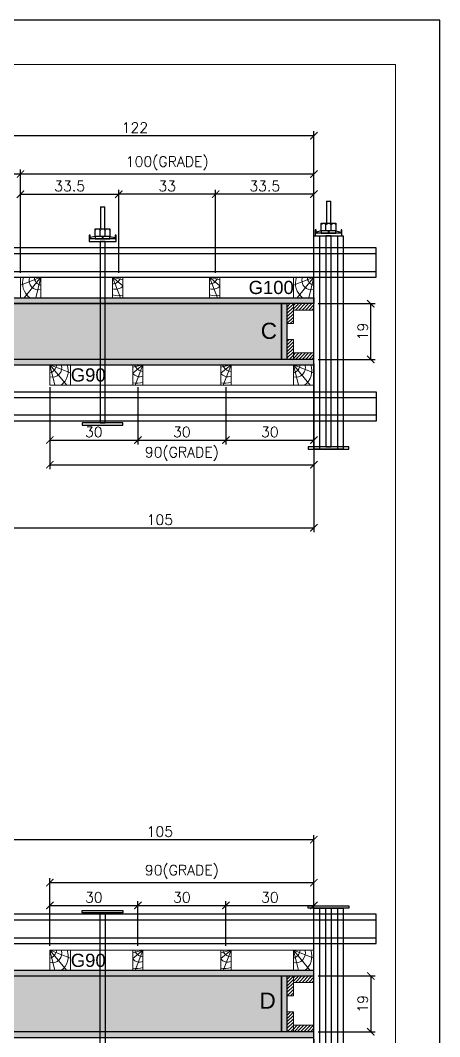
# Model space of a CAD drawing. Extents: x -23436 to 4767, y -3862 to 10024.
# Drawn here: x -16307 to -16021, y -160 to 532 of the extents above; entities that cross this region are included whole.
import ezdxf
from ezdxf.enums import TextEntityAlignment as Align

# ---------------------------------------------------------------- set-up
doc = ezdxf.new("R2010")
doc.units = 0
doc.header["$PDMODE"] = 2
doc.header["$PDSIZE"] = 10
doc.linetypes.add('CABLIN', pattern=[0.35, 0.25, -0.1])
doc.linetypes.add('HIDDEN', pattern=[9.525, 6.35, -3.175])
doc.layers.get('0').update_dxf_attribs({"lineweight": 13})
doc.layers.get('Defpoints').update_dxf_attribs({"lineweight": 13})
for name, color, linetype in [('Barra de Ancoragem', 20, 'Continuous'), ('CHAPA', 1, 'Continuous'), ('Concreto', 250, 'HIDDEN'), ('Cota', 4, 'Continuous'), ('Cota Seção (2x)', 4, 'Continuous'), ('Hachura', 252, 'CABLIN'), ('MB Logo', 254, 'Continuous'), ('Painéis', 30, 'Continuous'), ('Perfil Metálico', 224, 'Continuous'), ('TEXTO_GERAL', 7, 'Continuous')]:
    doc.layers.add(name, color=color, linetype=linetype)
for name, color, linetype, lineweight in [('contorno de painel', 7, 'Continuous', 13), ('FOLHA MB', 7, 'Continuous', 13), ('Madeira', 100, 'Continuous', 13), ('sarrafo', 93, 'Continuous', 13), ('Texto Seção', 7, 'Continuous', 15)]:
    doc.layers.add(name, color=color, linetype=linetype, lineweight=lineweight)
doc.layers.add('Laje_Perimetro', color=7, linetype='Continuous', plot=False)
doc.styles.add('ARIAL', font='arial.ttf', dxfattribs={"oblique": 15, "height": 25})
doc.styles.add('ROMANS', font='romans.shx')
doc.styles.add('SANSSERIF', font='sas_____.pfb')
doc.dimstyles.new('COTA SECAO', dxfattribs={"dimtxt": 7, "dimasz": 5, "dimexe": 3, "dimexo": 3, "dimgap": 2, "dimtad": 3, "dimdec": 1, "dimlfac": 0.5, "dimzin": 12, "dimdsep": 46, "dimtxsty": 'ROMANS', "dimblk": 'ARCHTICK', "dimcen": 0, "dimclrd": 4, "dimclre": 4, "dimclrt": 1, "dimadec": 1, "dimazin": 3, "dimtfac": 1, "dimtdec": 1, "dimtmove": 0, "dimatfit": 3, "dimldrblk": 'OBLIQUE', "dimfxl": 0, "dimtolj": 1, "dimtzin": 12, "dimarcsym": 0})
doc.dimstyles.new('SECÇÃO 2', dxfattribs={"dimtxt": 7, "dimasz": 6, "dimexe": 0.18, "dimexo": 2, "dimgap": -4, "dimtad": 3, "dimdec": 1, "dimlfac": 0.5, "dimzin": 12, "dimdsep": 46, "dimtxsty": 'ROMANS', "dimblk": 'ARCHTICK', "dimcen": 0.09, "dimse1": 1, "dimse2": 1, "dimsd1": 1, "dimsd2": 1, "dimclrd": 180, "dimclre": 5, "dimclrt": 1, "dimadec": 0, "dimazin": 3, "dimtfac": 1, "dimtdec": 1, "dimtofl": 0, "dimtmove": 0, "dimatfit": 3, "dimldrblk": 'ARCHTICK', "dimfxl": 0, "dimtolj": 1, "dimtzin": 0, "dimarcsym": 0})
pattern_1 = [(45, (-6366.4178, 23230.6524), (-1.12253202, 1.12253202), [])]

# ---------------------------------------------------------------- blocks, each defined once
blk = doc.blocks.new('A$C169d8357')
at = {"layer": 'FOLHA MB', "color": 1}
for points in [[(0, 1199.94), (0, 149.94), (1485.02, 149.94), (1485.02, 1199.94)], [(70, 1169.94), (70, 179.94), (1455.02, 179.94), (1455.02, 1169.94)]]:
    blk.add_lwpolyline(points, close=True, dxfattribs=at)
blk = doc.blocks.new('_ArchTick')
at = {"color": 0, "linetype": 'ByBlock', "const_width": 0.15}
blk.add_lwpolyline([(-0.5, -0.5), (0.5, 0.5)], dxfattribs=at)
blk = doc.blocks.new('*D5417')
at = {"layer": 'Cota Seção (2x)', "color": 4, "lineweight": -2, "transparency": 16777216}
for p, q in [((-16104.08, -118.76), (-16065.34, -118.76)), ((-16068.34, -118.76), (-16068.34, -156.76)), ((-16104.08, -156.76), (-16065.34, -156.76))]:
    blk.add_line(p, q, dxfattribs=at)
at = {"layer": 'Defpoints', "color": 0, "transparency": 16777216}
for p in [(-16107.08, -118.76), (-16107.08, -156.76), (-16068.34, -156.76)]:
    blk.add_point(p, dxfattribs=at)
at = {"layer": 'Cota Seção (2x)', "color": 4, "lineweight": -2, "transparency": 16777216, "xscale": 5, "yscale": 5, "zscale": 5}
for p, rotation in [((-16068.34, -118.76), 90), ((-16068.34, -156.76), 270)]:
    blk.add_blockref('_ArchTick', p, dxfattribs=dict(at, rotation=rotation))
at = {"layer": 'Cota Seção (2x)', "color": 1, "transparency": 16777216, "insert": (-16073.84, -137.76), "char_height": 7, "attachment_point": 5, "rotation": 90, "style": 'ROMANS'}
blk.add_mtext('\\A1;19', dxfattribs=at)
blk = doc.blocks.new('_OBLIQUE')
at = {"color": 0, "linetype": 'ByBlock', "lineweight": -2}
for p, q in [((0, 0), (-1, 0)), ((-0.5, -0.5), (0.5, 0.5))]:
    blk.add_line(p, q, dxfattribs=at)
blk = doc.blocks.new('*D5418')
at = {"layer": 'contorno de painel', "color": 180, "lineweight": -2, "transparency": 16777216}
for p, q in [((-16415.06, -137.76), (-16441.06, -137.76)), ((-16441.06, -137.76), (-16441.06, -152.76)), ((-16415.06, -152.76), (-16415.06, -137.76)), ((-16441.06, -152.76), (-16415.06, -152.76))]:
    blk.add_line(p, q, dxfattribs=at)
at = {"layer": 'Defpoints', "color": 0, "transparency": 16777216}
for p in [(-16599.08, -156.76), (-16599.08, -156.76), (-16129.08, -156.76)]:
    blk.add_point(p, dxfattribs=at)
at = {"layer": 'contorno de painel', "color": 1, "transparency": 16777216, "insert": (-16428.06, -145.26), "char_height": 7, "attachment_point": 5, "style": 'ROMANS'}
blk.add_mtext('\\A1;235', dxfattribs=at)
blk = doc.blocks.new('*D5420')
at = {"layer": 'Cota Seção (2x)', "color": 4, "lineweight": -2, "transparency": 16777216}
for p, q in [((-16104.08, 339.24), (-16065.34, 339.24)), ((-16068.34, 301.24), (-16068.34, 339.24)), ((-16104.08, 301.24), (-16065.34, 301.24))]:
    blk.add_line(p, q, dxfattribs=at)
at = {"layer": 'Defpoints', "color": 0, "transparency": 16777216}
for p in [(-16107.08, 339.24), (-16068.34, 339.24), (-16107.08, 301.24)]:
    blk.add_point(p, dxfattribs=at)
at = {"layer": 'Cota Seção (2x)', "color": 4, "lineweight": -2, "transparency": 16777216, "xscale": 5, "yscale": 5, "zscale": 5}
for p, rotation in [((-16068.34, 339.24), 90), ((-16068.34, 301.24), 270)]:
    blk.add_blockref('_ArchTick', p, dxfattribs=dict(at, rotation=rotation))
at = {"layer": 'Cota Seção (2x)', "color": 1, "transparency": 16777216, "insert": (-16073.84, 320.24), "char_height": 7, "attachment_point": 5, "rotation": 90, "style": 'ROMANS'}
blk.add_mtext('\\A1;19', dxfattribs=at)
blk = doc.blocks.new('ERTYERTYUYTURTYUTRYU')
at = {"layer": 'Barra de Ancoragem'}
for p, q in [((8963.33, 10873.8), (8963.33, 10855.54)), ((8964.88, 10869.68), (8964.1, 10873.21)), ((8985.14, 10863.2), (8985.14, 10866.14)), ((8964.88, 10859.66), (8964.1, 10856.13))]:
    blk.add_line(p, q, dxfattribs=at)
at = {"layer": 'Barra de Ancoragem', "flags": 128}
for points in [[(8961.54, 10855.54), (8961.54, 10873.8), (8963.33, 10873.8), (8963.33, 10855.54)], [(8963.33, 10873.8), (8965.7, 10873.8), (8965.7, 10873.21), (8963.33, 10873.21)], [(8963.33, 10869.68), (8964.88, 10869.68), (8964.88, 10859.66), (8963.33, 10859.66)], [(8963.33, 10856.13), (8965.7, 10856.13), (8965.7, 10855.54), (8963.33, 10855.54)]]:
    blk.add_lwpolyline(points, close=True, dxfattribs=at)
for points in [[(8964.88, 10864.37), (8963.33, 10864.37), (8963.33, 10864.96), (8964.88, 10864.96), (8964.88, 10864.37), (8964.88, 10864.96)], [(8964.88, 10859.66), (8970.14, 10859.66), (8970.14, 10869.68), (8964.88, 10869.68)], [(8985.14, 10863.2), (8970.14, 10863.2), (8970.14, 10866.14), (8985.14, 10866.14)]]:
    blk.add_lwpolyline(points, dxfattribs=at)
for points in [[(8964.88, 10866.44), (8968.96, 10866.44, 0.729796), (8968.96, 10869.68, 0.729796)], [(8964.88, 10862.9), (8968.96, 10862.9, 0.666667), (8968.96, 10866.44, 0.666667)]]:
    blk.add_lwpolyline(points, format="xyb", dxfattribs=at)
at = {"layer": 'Barra de Ancoragem'}
blk.add_arc((8968.44, 10861.28), 1.7, 287.75636, 72.24364, dxfattribs=at)
blk = doc.blocks.new('*D5421')
at = {"layer": 'contorno de painel', "color": 180, "lineweight": -2, "transparency": 16777216}
for p, q in [((-16414.56, 320.24), (-16440.56, 320.24)), ((-16440.56, 320.24), (-16440.56, 305.24)), ((-16414.56, 305.24), (-16414.56, 320.24)), ((-16440.56, 305.24), (-16414.56, 305.24))]:
    blk.add_line(p, q, dxfattribs=at)
at = {"layer": 'Defpoints', "color": 0, "transparency": 16777216}
for p in [(-16599.08, 339.24), (-16599.08, 301.24), (-16129.08, 301.24)]:
    blk.add_point(p, dxfattribs=at)
at = {"layer": 'contorno de painel', "color": 1, "transparency": 16777216, "insert": (-16427.56, 312.74), "char_height": 7, "attachment_point": 5, "style": 'ROMANS'}
blk.add_mtext('\\A1;235', dxfattribs=at)
blk = doc.blocks.new('PONTALETE')
at = {"layer": 'Madeira'}
for q in [(2.71, 7), (7, 5.76), (7, 1.74)]:
    blk.add_line((0, 0), q, dxfattribs=at)
blk.add_lwpolyline([(0, 0), (7, 0), (7, 7), (0, 7)], close=True, dxfattribs=at)
for centre, radius, start, end in [((2.04, 0.06), 6.23, 37.2818, 109.0913), ((1.09, 0.9), 3.19, 343.603, 109.9847), ((-0.21, -0.78), 3.09, 14.6322, 86.0383)]:
    blk.add_arc(centre, radius, start, end, dxfattribs=at)
blk = doc.blocks.new('MEIO PONTALETE')
at = {"layer": 'Madeira'}
for q in [(2.71, 7), (3.5, 2.88), (3.5, 0.87)]:
    blk.add_line((0, 0), q, dxfattribs=at)
blk.add_lwpolyline([(0, 0), (3.5, 0), (3.5, 7), (0, 7)], close=True, dxfattribs=at)
for centre, radius, start, end in [((2.04, 0.06), 6.23, 76.4499, 109.0913), ((1.09, 0.9), 3.19, 40.9063, 109.9847), ((-0.21, -0.78), 3.09, 14.6322, 86.0383)]:
    blk.add_arc(centre, radius, start, end, dxfattribs=at)
blk = doc.blocks.new('*D5430')
at = {"layer": 'Cota Seção (2x)', "color": 4, "lineweight": -2, "transparency": 16777216}
for p, q in [((-16287.08, 282.38), (-16287.08, 226.54)), ((-16107.08, 282.38), (-16107.08, 226.54)), ((-16287.08, 229.54), (-16107.08, 229.54))]:
    blk.add_line(p, q, dxfattribs=at)
at = {"layer": 'Defpoints', "color": 0, "transparency": 16777216}
for p in [(-16287.08, 285.38), (-16107.08, 285.38), (-16107.08, 229.54)]:
    blk.add_point(p, dxfattribs=at)
at = {"layer": 'Cota Seção (2x)', "color": 4, "lineweight": -2, "transparency": 16777216, "xscale": 5, "yscale": 5, "zscale": 5, "rotation": 180}
blk.add_blockref('_ArchTick', (-16287.08, 229.54), dxfattribs=at)
at = {"layer": 'Cota Seção (2x)', "color": 4, "lineweight": -2, "transparency": 16777216, "xscale": 5, "yscale": 5, "zscale": 5}
blk.add_blockref('_ArchTick', (-16107.08, 229.54), dxfattribs=at)
at = {"layer": 'Cota Seção (2x)', "color": 1, "transparency": 16777216, "insert": (-16197.08, 236.87), "char_height": 7, "attachment_point": 5, "style": 'ROMANS'}
blk.add_mtext('\\A1;90(GRADE)', dxfattribs=at)
blk = doc.blocks.new('*D5431')
at = {"layer": 'Cota Seção (2x)', "color": 4, "lineweight": -2, "transparency": 16777216}
for p, q in [((-16287.08, 282.38), (-16287.08, 243.32)), ((-16227.08, 282.38), (-16227.08, 243.32)), ((-16287.08, 246.32), (-16227.08, 246.32))]:
    blk.add_line(p, q, dxfattribs=at)
at = {"layer": 'Defpoints', "color": 0, "transparency": 16777216}
for p in [(-16287.08, 285.38), (-16227.08, 285.38), (-16227.08, 246.32)]:
    blk.add_point(p, dxfattribs=at)
at = {"layer": 'Cota Seção (2x)', "color": 4, "lineweight": -2, "transparency": 16777216, "xscale": 5, "yscale": 5, "zscale": 5, "rotation": 180}
blk.add_blockref('_ArchTick', (-16287.08, 246.32), dxfattribs=at)
at = {"layer": 'Cota Seção (2x)', "color": 4, "lineweight": -2, "transparency": 16777216, "xscale": 5, "yscale": 5, "zscale": 5}
blk.add_blockref('_ArchTick', (-16227.08, 246.32), dxfattribs=at)
at = {"layer": 'Cota Seção (2x)', "color": 1, "transparency": 16777216, "insert": (-16257.08, 251.82), "char_height": 7, "attachment_point": 5, "style": 'ROMANS'}
blk.add_mtext('\\A1;30', dxfattribs=at)
blk = doc.blocks.new('*D5432')
at = {"layer": 'Cota Seção (2x)', "color": 4, "lineweight": -2, "transparency": 16777216}
for p, q in [((-16227.08, 282.38), (-16227.08, 243.32)), ((-16167.08, 282.38), (-16167.08, 243.32)), ((-16227.08, 246.32), (-16167.08, 246.32))]:
    blk.add_line(p, q, dxfattribs=at)
at = {"layer": 'Defpoints', "color": 0, "transparency": 16777216}
for p in [(-16227.08, 285.38), (-16167.08, 285.38), (-16167.08, 246.32)]:
    blk.add_point(p, dxfattribs=at)
at = {"layer": 'Cota Seção (2x)', "color": 4, "lineweight": -2, "transparency": 16777216, "xscale": 5, "yscale": 5, "zscale": 5, "rotation": 180}
blk.add_blockref('_ArchTick', (-16227.08, 246.32), dxfattribs=at)
at = {"layer": 'Cota Seção (2x)', "color": 4, "lineweight": -2, "transparency": 16777216, "xscale": 5, "yscale": 5, "zscale": 5}
blk.add_blockref('_ArchTick', (-16167.08, 246.32), dxfattribs=at)
at = {"layer": 'Cota Seção (2x)', "color": 1, "transparency": 16777216, "insert": (-16197.08, 251.82), "char_height": 7, "attachment_point": 5, "style": 'ROMANS'}
blk.add_mtext('\\A1;30', dxfattribs=at)
blk = doc.blocks.new('*D5433')
at = {"layer": 'Cota Seção (2x)', "color": 4, "lineweight": -2, "transparency": 16777216}
for p, q in [((-16167.08, 282.38), (-16167.08, 243.32)), ((-16107.08, 282.38), (-16107.08, 243.32)), ((-16167.08, 246.32), (-16107.08, 246.32))]:
    blk.add_line(p, q, dxfattribs=at)
at = {"layer": 'Defpoints', "color": 0, "transparency": 16777216}
for p in [(-16167.08, 285.38), (-16107.08, 285.38), (-16107.08, 246.32)]:
    blk.add_point(p, dxfattribs=at)
at = {"layer": 'Cota Seção (2x)', "color": 4, "lineweight": -2, "transparency": 16777216, "xscale": 5, "yscale": 5, "zscale": 5, "rotation": 180}
blk.add_blockref('_ArchTick', (-16167.08, 246.32), dxfattribs=at)
at = {"layer": 'Cota Seção (2x)', "color": 4, "lineweight": -2, "transparency": 16777216, "xscale": 5, "yscale": 5, "zscale": 5}
blk.add_blockref('_ArchTick', (-16107.08, 246.32), dxfattribs=at)
at = {"layer": 'Cota Seção (2x)', "color": 1, "transparency": 16777216, "insert": (-16137.08, 251.82), "char_height": 7, "attachment_point": 5, "style": 'ROMANS'}
blk.add_mtext('\\A1;30', dxfattribs=at)
blk = doc.blocks.new('*D5434')
at = {"layer": 'Cota Seção (2x)', "color": 4, "lineweight": -2, "transparency": 16777216}
for p, q in [((-16287.08, -98.16), (-16287.08, -52.19)), ((-16287.08, -55.19), (-16107.08, -55.19)), ((-16107.08, -98.16), (-16107.08, -52.19))]:
    blk.add_line(p, q, dxfattribs=at)
at = {"layer": 'Defpoints', "color": 0, "transparency": 16777216}
for p in [(-16107.08, -55.19), (-16287.08, -101.16), (-16107.08, -101.16)]:
    blk.add_point(p, dxfattribs=at)
at = {"layer": 'Cota Seção (2x)', "color": 4, "lineweight": -2, "transparency": 16777216, "xscale": 5, "yscale": 5, "zscale": 5, "rotation": 180}
blk.add_blockref('_ArchTick', (-16287.08, -55.19), dxfattribs=at)
at = {"layer": 'Cota Seção (2x)', "color": 4, "lineweight": -2, "transparency": 16777216, "xscale": 5, "yscale": 5, "zscale": 5}
blk.add_blockref('_ArchTick', (-16107.08, -55.19), dxfattribs=at)
at = {"layer": 'Cota Seção (2x)', "color": 1, "transparency": 16777216, "insert": (-16197.08, -47.86), "char_height": 7, "attachment_point": 5, "style": 'ROMANS'}
blk.add_mtext('\\A1;90(GRADE)', dxfattribs=at)
blk = doc.blocks.new('*D5435')
at = {"layer": 'Cota Seção (2x)', "color": 4, "lineweight": -2, "transparency": 16777216}
for p, q in [((-16287.08, -98.16), (-16287.08, -67.73)), ((-16227.08, -98.16), (-16227.08, -67.73)), ((-16287.08, -70.73), (-16227.08, -70.73))]:
    blk.add_line(p, q, dxfattribs=at)
at = {"layer": 'Defpoints', "color": 0, "transparency": 16777216}
for p in [(-16227.08, -70.73), (-16287.08, -101.16), (-16227.08, -101.16)]:
    blk.add_point(p, dxfattribs=at)
at = {"layer": 'Cota Seção (2x)', "color": 4, "lineweight": -2, "transparency": 16777216, "xscale": 5, "yscale": 5, "zscale": 5, "rotation": 180}
blk.add_blockref('_ArchTick', (-16287.08, -70.73), dxfattribs=at)
at = {"layer": 'Cota Seção (2x)', "color": 4, "lineweight": -2, "transparency": 16777216, "xscale": 5, "yscale": 5, "zscale": 5}
blk.add_blockref('_ArchTick', (-16227.08, -70.73), dxfattribs=at)
at = {"layer": 'Cota Seção (2x)', "color": 1, "transparency": 16777216, "insert": (-16257.08, -65.23), "char_height": 7, "attachment_point": 5, "style": 'ROMANS'}
blk.add_mtext('\\A1;30', dxfattribs=at)
blk = doc.blocks.new('*D5436')
at = {"layer": 'Cota Seção (2x)', "color": 4, "lineweight": -2, "transparency": 16777216}
for p, q in [((-16227.08, -98.16), (-16227.08, -67.73)), ((-16167.08, -98.16), (-16167.08, -67.73)), ((-16227.08, -70.73), (-16167.08, -70.73))]:
    blk.add_line(p, q, dxfattribs=at)
at = {"layer": 'Defpoints', "color": 0, "transparency": 16777216}
for p in [(-16167.08, -70.73), (-16227.08, -101.16), (-16167.08, -101.16)]:
    blk.add_point(p, dxfattribs=at)
at = {"layer": 'Cota Seção (2x)', "color": 4, "lineweight": -2, "transparency": 16777216, "xscale": 5, "yscale": 5, "zscale": 5, "rotation": 180}
blk.add_blockref('_ArchTick', (-16227.08, -70.73), dxfattribs=at)
at = {"layer": 'Cota Seção (2x)', "color": 4, "lineweight": -2, "transparency": 16777216, "xscale": 5, "yscale": 5, "zscale": 5}
blk.add_blockref('_ArchTick', (-16167.08, -70.73), dxfattribs=at)
at = {"layer": 'Cota Seção (2x)', "color": 1, "transparency": 16777216, "insert": (-16197.08, -65.23), "char_height": 7, "attachment_point": 5, "style": 'ROMANS'}
blk.add_mtext('\\A1;30', dxfattribs=at)
blk = doc.blocks.new('*D5437')
at = {"layer": 'Cota Seção (2x)', "color": 4, "lineweight": -2, "transparency": 16777216}
for p, q in [((-16167.08, -98.16), (-16167.08, -67.73)), ((-16107.08, -98.16), (-16107.08, -67.73)), ((-16167.08, -70.73), (-16107.08, -70.73))]:
    blk.add_line(p, q, dxfattribs=at)
at = {"layer": 'Defpoints', "color": 0, "transparency": 16777216}
for p in [(-16107.08, -70.73), (-16167.08, -101.16), (-16107.08, -101.16)]:
    blk.add_point(p, dxfattribs=at)
at = {"layer": 'Cota Seção (2x)', "color": 4, "lineweight": -2, "transparency": 16777216, "xscale": 5, "yscale": 5, "zscale": 5, "rotation": 180}
blk.add_blockref('_ArchTick', (-16167.08, -70.73), dxfattribs=at)
at = {"layer": 'Cota Seção (2x)', "color": 4, "lineweight": -2, "transparency": 16777216, "xscale": 5, "yscale": 5, "zscale": 5}
blk.add_blockref('_ArchTick', (-16107.08, -70.73), dxfattribs=at)
at = {"layer": 'Cota Seção (2x)', "color": 1, "transparency": 16777216, "insert": (-16137.08, -65.23), "char_height": 7, "attachment_point": 5, "style": 'ROMANS'}
blk.add_mtext('\\A1;30', dxfattribs=at)
blk = doc.blocks.new('*D5482')
at = {"layer": 'Cota Seção (2x)', "color": 4, "lineweight": -2, "transparency": 16777216}
for p, q in [((-16351.08, 345.86), (-16351.08, 456.65)), ((-16107.08, 453.65), (-16351.08, 453.65)), ((-16107.08, 345.86), (-16107.08, 456.65))]:
    blk.add_line(p, q, dxfattribs=at)
at = {"layer": 'Defpoints', "color": 0, "transparency": 16777216}
for p in [(-16351.08, 453.65), (-16351.08, 342.86), (-16107.08, 342.86)]:
    blk.add_point(p, dxfattribs=at)
at = {"layer": 'Cota Seção (2x)', "color": 4, "lineweight": -2, "transparency": 16777216, "xscale": 5, "yscale": 5, "zscale": 5, "rotation": 180}
blk.add_blockref('_ArchTick', (-16351.08, 453.65), dxfattribs=at)
at = {"layer": 'Cota Seção (2x)', "color": 4, "lineweight": -2, "transparency": 16777216, "xscale": 5, "yscale": 5, "zscale": 5}
blk.add_blockref('_ArchTick', (-16107.08, 453.65), dxfattribs=at)
at = {"layer": 'Cota Seção (2x)', "color": 1, "transparency": 16777216, "insert": (-16229.08, 459.15), "char_height": 7, "attachment_point": 5, "style": 'ROMANS'}
blk.add_mtext('\\A1;122', dxfattribs=at)
blk = doc.blocks.new('*D5485')
at = {"layer": 'Cota Seção (2x)', "color": 4, "lineweight": -2, "transparency": 16777216}
for p, q in [((-16107.08, 298.24), (-16107.08, 183.5)), ((-16317.08, 294.18), (-16317.08, 183.5)), ((-16317.08, 186.5), (-16107.08, 186.5))]:
    blk.add_line(p, q, dxfattribs=at)
at = {"layer": 'Defpoints', "color": 0, "transparency": 16777216}
for p in [(-16107.08, 301.24), (-16317.08, 297.18), (-16107.08, 186.5)]:
    blk.add_point(p, dxfattribs=at)
at = {"layer": 'Cota Seção (2x)', "color": 4, "lineweight": -2, "transparency": 16777216, "xscale": 5, "yscale": 5, "zscale": 5, "rotation": 180}
blk.add_blockref('_ArchTick', (-16317.08, 186.5), dxfattribs=at)
at = {"layer": 'Cota Seção (2x)', "color": 4, "lineweight": -2, "transparency": 16777216, "xscale": 5, "yscale": 5, "zscale": 5}
blk.add_blockref('_ArchTick', (-16107.08, 186.5), dxfattribs=at)
at = {"layer": 'Cota Seção (2x)', "color": 1, "transparency": 16777216, "insert": (-16212.08, 192), "char_height": 7, "attachment_point": 5, "style": 'ROMANS'}
blk.add_mtext('\\A1;105', dxfattribs=at)
blk = doc.blocks.new('*D5486')
at = {"layer": 'Cota Seção (2x)', "color": 4, "lineweight": -2, "transparency": 16777216}
for p, q in [((-16317.08, -115.76), (-16317.08, -22.9)), ((-16317.08, -25.9), (-16107.08, -25.9)), ((-16107.08, -113.96), (-16107.08, -22.9))]:
    blk.add_line(p, q, dxfattribs=at)
at = {"layer": 'Defpoints', "color": 0, "transparency": 16777216}
for p in [(-16107.08, -25.9), (-16107.08, -116.96), (-16317.08, -118.76)]:
    blk.add_point(p, dxfattribs=at)
at = {"layer": 'Cota Seção (2x)', "color": 4, "lineweight": -2, "transparency": 16777216, "xscale": 5, "yscale": 5, "zscale": 5, "rotation": 180}
blk.add_blockref('_ArchTick', (-16317.08, -25.9), dxfattribs=at)
at = {"layer": 'Cota Seção (2x)', "color": 4, "lineweight": -2, "transparency": 16777216, "xscale": 5, "yscale": 5, "zscale": 5}
blk.add_blockref('_ArchTick', (-16107.08, -25.9), dxfattribs=at)
at = {"layer": 'Cota Seção (2x)', "color": 1, "transparency": 16777216, "insert": (-16212.08, -20.4), "char_height": 7, "attachment_point": 5, "style": 'ROMANS'}
blk.add_mtext('\\A1;105', dxfattribs=at)
blk = doc.blocks.new('*D5489')
at = {"layer": 'Cota Seção (2x)', "color": 4, "lineweight": -2, "transparency": 16777216}
for p, q in [((-16351.08, -159.76), (-16351.08, -276.25)), ((-16107.08, -161.76), (-16107.08, -276.25)), ((-16351.08, -273.25), (-16107.08, -273.25))]:
    blk.add_line(p, q, dxfattribs=at)
at = {"layer": 'Defpoints', "color": 0, "transparency": 16777216}
for p in [(-16351.08, -156.76), (-16107.08, -158.76), (-16107.08, -273.25)]:
    blk.add_point(p, dxfattribs=at)
at = {"layer": 'Cota Seção (2x)', "color": 4, "lineweight": -2, "transparency": 16777216, "xscale": 5, "yscale": 5, "zscale": 5, "rotation": 180}
blk.add_blockref('_ArchTick', (-16351.08, -273.25), dxfattribs=at)
at = {"layer": 'Cota Seção (2x)', "color": 4, "lineweight": -2, "transparency": 16777216, "xscale": 5, "yscale": 5, "zscale": 5}
blk.add_blockref('_ArchTick', (-16107.08, -273.25), dxfattribs=at)
at = {"layer": 'Cota Seção (2x)', "color": 1, "transparency": 16777216, "insert": (-16229.08, -267.75), "char_height": 7, "attachment_point": 5, "style": 'ROMANS'}
blk.add_mtext('\\A1;122', dxfattribs=at)
blk = doc.blocks.new('*D5490')
at = {"layer": 'Cota', "color": 4, "lineweight": -2, "transparency": 16777216}
for p, q in [((-16344.08, 360.24), (-16344.08, 430.53)), ((-16307.08, 360.29), (-16307.08, 430.53)), ((-16307.08, 427.53), (-16344.08, 427.53))]:
    blk.add_line(p, q, dxfattribs=at)
at = {"layer": 'Defpoints', "color": 0, "transparency": 16777216}
for p in [(-16344.08, 427.53), (-16344.08, 357.24), (-16307.08, 357.29)]:
    blk.add_point(p, dxfattribs=at)
at = {"layer": 'Cota', "color": 4, "lineweight": -2, "transparency": 16777216, "xscale": 5, "yscale": 5, "zscale": 5, "rotation": 180}
blk.add_blockref('_ArchTick', (-16344.08, 427.53), dxfattribs=at)
at = {"layer": 'Cota', "color": 4, "lineweight": -2, "transparency": 16777216, "xscale": 5, "yscale": 5, "zscale": 5}
blk.add_blockref('_ArchTick', (-16307.08, 427.53), dxfattribs=at)
at = {"layer": 'Cota', "color": 1, "transparency": 16777216, "insert": (-16325.58, 433.03), "char_height": 7, "attachment_point": 5, "style": 'ROMANS'}
blk.add_mtext('\\A1;18.5', dxfattribs=at)
blk = doc.blocks.new('*D5497')
at = {"layer": 'Cota Seção (2x)', "color": 4, "lineweight": -2, "transparency": 16777216}
for p, q in [((-16174.08, 360.26), (-16174.08, 416.82)), ((-16107.08, 360.29), (-16107.08, 416.82)), ((-16107.08, 413.82), (-16174.08, 413.82))]:
    blk.add_line(p, q, dxfattribs=at)
at = {"layer": 'Defpoints', "color": 0, "transparency": 16777216}
for p in [(-16174.08, 413.82), (-16174.08, 357.26), (-16107.08, 357.29)]:
    blk.add_point(p, dxfattribs=at)
at = {"layer": 'Cota Seção (2x)', "color": 4, "lineweight": -2, "transparency": 16777216, "xscale": 5, "yscale": 5, "zscale": 5, "rotation": 180}
blk.add_blockref('_ArchTick', (-16174.08, 413.82), dxfattribs=at)
at = {"layer": 'Cota Seção (2x)', "color": 4, "lineweight": -2, "transparency": 16777216, "xscale": 5, "yscale": 5, "zscale": 5}
blk.add_blockref('_ArchTick', (-16107.08, 413.82), dxfattribs=at)
at = {"layer": 'Cota Seção (2x)', "color": 1, "transparency": 16777216, "insert": (-16140.58, 419.32), "char_height": 7, "attachment_point": 5, "style": 'ROMANS'}
blk.add_mtext('\\A1;33.5', dxfattribs=at)
blk = doc.blocks.new('*D5498')
at = {"layer": 'Cota Seção (2x)', "color": 4, "lineweight": -2, "transparency": 16777216}
for p, q in [((-16307.08, 360.29), (-16307.08, 416.82)), ((-16240.04, 360.27), (-16240.04, 416.82)), ((-16307.08, 413.82), (-16240.04, 413.82))]:
    blk.add_line(p, q, dxfattribs=at)
at = {"layer": 'Defpoints', "color": 0, "transparency": 16777216}
for p in [(-16240.04, 413.82), (-16307.08, 357.29), (-16240.04, 357.27)]:
    blk.add_point(p, dxfattribs=at)
at = {"layer": 'Cota Seção (2x)', "color": 4, "lineweight": -2, "transparency": 16777216, "xscale": 5, "yscale": 5, "zscale": 5, "rotation": 180}
blk.add_blockref('_ArchTick', (-16307.08, 413.82), dxfattribs=at)
at = {"layer": 'Cota Seção (2x)', "color": 4, "lineweight": -2, "transparency": 16777216, "xscale": 5, "yscale": 5, "zscale": 5}
blk.add_blockref('_ArchTick', (-16240.04, 413.82), dxfattribs=at)
at = {"layer": 'Cota Seção (2x)', "color": 1, "transparency": 16777216, "insert": (-16273.56, 419.32), "char_height": 7, "attachment_point": 5, "style": 'ROMANS'}
blk.add_mtext('\\A1;33.5', dxfattribs=at)
blk = doc.blocks.new('*D5499')
at = {"layer": 'Cota Seção (2x)', "color": 4, "lineweight": -2, "transparency": 16777216}
for p, q in [((-16240.04, 360.27), (-16240.04, 416.82)), ((-16174.08, 360.29), (-16174.08, 416.82)), ((-16174.08, 413.82), (-16240.04, 413.82))]:
    blk.add_line(p, q, dxfattribs=at)
at = {"layer": 'Defpoints', "color": 0, "transparency": 16777216}
for p in [(-16240.04, 413.82), (-16240.04, 357.27), (-16174.08, 357.29)]:
    blk.add_point(p, dxfattribs=at)
at = {"layer": 'Cota Seção (2x)', "color": 4, "lineweight": -2, "transparency": 16777216, "xscale": 5, "yscale": 5, "zscale": 5, "rotation": 180}
blk.add_blockref('_ArchTick', (-16240.04, 413.82), dxfattribs=at)
at = {"layer": 'Cota Seção (2x)', "color": 4, "lineweight": -2, "transparency": 16777216, "xscale": 5, "yscale": 5, "zscale": 5}
blk.add_blockref('_ArchTick', (-16174.08, 413.82), dxfattribs=at)
at = {"layer": 'Cota Seção (2x)', "color": 1, "transparency": 16777216, "insert": (-16207.06, 419.32), "char_height": 7, "attachment_point": 5, "style": 'ROMANS'}
blk.add_mtext('\\A1;33', dxfattribs=at)
blk = doc.blocks.new('*D5500')
at = {"layer": 'Cota Seção (2x)', "color": 4, "lineweight": -2, "transparency": 16777216}
for p, q in [((-16307.08, 360.24), (-16307.08, 430.53)), ((-16107.08, 360.29), (-16107.08, 430.53)), ((-16107.08, 427.53), (-16307.08, 427.53))]:
    blk.add_line(p, q, dxfattribs=at)
at = {"layer": 'Defpoints', "color": 0, "transparency": 16777216}
for p in [(-16307.08, 427.53), (-16307.08, 357.24), (-16107.08, 357.29)]:
    blk.add_point(p, dxfattribs=at)
at = {"layer": 'Cota Seção (2x)', "color": 4, "lineweight": -2, "transparency": 16777216, "xscale": 5, "yscale": 5, "zscale": 5, "rotation": 180}
blk.add_blockref('_ArchTick', (-16307.08, 427.53), dxfattribs=at)
at = {"layer": 'Cota Seção (2x)', "color": 4, "lineweight": -2, "transparency": 16777216, "xscale": 5, "yscale": 5, "zscale": 5}
blk.add_blockref('_ArchTick', (-16107.08, 427.53), dxfattribs=at)
at = {"layer": 'Cota Seção (2x)', "color": 1, "transparency": 16777216, "insert": (-16207.08, 434.86), "char_height": 7, "attachment_point": 5, "style": 'ROMANS'}
blk.add_mtext('\\A1;100(GRADE)', dxfattribs=at)
blk = doc.blocks.new('*D5507')
at = {"layer": 'Cota Seção (2x)', "color": 4, "lineweight": -2, "transparency": 16777216}
for p, q in [((-16621.08, -163.76), (-16621.08, -302.2)), ((-16107.08, -161.76), (-16107.08, -302.2)), ((-16621.08, -299.2), (-16107.08, -299.2))]:
    blk.add_line(p, q, dxfattribs=at)
at = {"layer": 'Defpoints', "color": 0, "transparency": 16777216}
for p in [(-16107.08, -158.76), (-16621.08, -160.76), (-16107.08, -299.2)]:
    blk.add_point(p, dxfattribs=at)
at = {"layer": 'Cota Seção (2x)', "color": 4, "lineweight": -2, "transparency": 16777216, "xscale": 5, "yscale": 5, "zscale": 5, "rotation": 180}
blk.add_blockref('_ArchTick', (-16621.08, -299.2), dxfattribs=at)
at = {"layer": 'Cota Seção (2x)', "color": 4, "lineweight": -2, "transparency": 16777216, "xscale": 5, "yscale": 5, "zscale": 5}
blk.add_blockref('_ArchTick', (-16107.08, -299.2), dxfattribs=at)
at = {"layer": 'Cota Seção (2x)', "color": 1, "transparency": 16777216, "insert": (-16364.08, -293.7), "char_height": 7, "attachment_point": 5, "style": 'ROMANS'}
blk.add_mtext('\\A1;257', dxfattribs=at)

msp = doc.modelspace()

# ---------------------------------------------------------------- hatches: boundary and pattern name
at = {"layer": 'Concreto'}
h = msp.add_hatch(dxfattribs=at)
h.set_pattern_fill('AR-CONC', color=256, scale=0.1, angle=-360)
h.set_pattern_definition([(50, (-10503.557, 15924.729), (18.218467, -1.593909), [1.905, -20.955]), (355, (-10503.557, 15924.73), (-3.524342, 19.105685), [1.524, -16.764058]), (100.45144, (-10502.039, 15924.596), (14.694125, 17.511775), [1.619, -17.809024]), (46.1842, (-10503.557, 15929.81), (27.107904, -4.204233), [2.8575, -31.4325]), (96.63556, (-10501.298, 15929.46), (23.740413, 24.742612), [2.428502, -26.71356]), (351.18415, (-10503.557, 15929.81), (23.740413, 24.742612), [2.285997, -25.145973]), (21, (-10501.017, 15928.539), (15.161439, -10.22652), [1.905, -20.955]), (326, (-10501.017, 15928.54), (6.180203, 18.418797), [1.524, -16.764]), (71.45145, (-10499.753, 15927.687), (21.341642, 8.192277), [1.619, -17.808994]), (37.5, (-10503.557, 15924.729), (0.3088603, 8.455504), [0, -16.5608, 0, -17.018, 0, -16.8275]), (7.5, (-10503.557, 15924.729), (6.6819663, 10.0180575), [0, -9.7028, 0, -16.1798, 0, -6.4135]), (327.5, (-10509.221, 15924.729), (13.5590595, -0.5728744), [0, -6.35, 0, -19.812, 0, -26.289]), (317.5, (-10511.761, 15924.729), (14.812918, 2.542649), [0, -8.255, 0, -13.1572, 0, -18.669])])
h.paths.add_polyline_path([(-16129.082, 339.244), (-16129.082, 301.244), (-16561.082, 301.244), (-16561.082, -118.757), (-16129.082, -118.757), (-16129.082, -156.756), (-16599.082, -156.756), (-16599.082, 339.244)])
at = {"layer": 'Hachura'}
h = msp.add_hatch(color=256, dxfattribs=at)
h.dxf.hatch_style = 1
h.paths.add_polyline_path([(-16621.082, 339.244), (-16621.082, 343.244), (-16107.082, 343.244), (-16107.082, 339.244)])
h = msp.add_hatch(color=256, dxfattribs=at)
h.dxf.hatch_style = 1
h.paths.add_polyline_path([(-16129.082, 339.244), (-16125.482, 339.244), (-16125.482, 301.244), (-16129.082, 301.244)])
h = msp.add_hatch(dxfattribs=at)
h.set_pattern_fill('ANSI31', color=256, scale=0.5, style=0)
h.set_pattern_definition([(45, (-6366.4178, 23220.6524), (-1.12253202, 1.12253202), [])])
h.paths.add_polyline_path([(-16121.082, 339.244), (-16125.482, 339.244), (-16125.482, 325.744), (-16121.082, 325.744)])
h = msp.add_hatch(dxfattribs=at)
h.set_pattern_fill('ANSI31', color=256, scale=0.5, style=0)
h.set_pattern_definition([(45, (-6366.4178, 23230.6524), (-1.12253202, 1.12253202), [])])
h.paths.add_polyline_path([(-16121.082, 339.244), (-16121.082, 334.844), (-16107.082, 334.844), (-16107.082, 339.244)])
h = msp.add_hatch(dxfattribs=at)
h.set_pattern_fill('ANSI31', color=256, scale=0.5, style=0)
h.set_pattern_definition(pattern_1)
h.paths.add_polyline_path([(-16121.082, 301.244), (-16125.482, 301.244), (-16125.482, 314.744), (-16121.082, 314.744)])
h = msp.add_hatch(dxfattribs=at)
h.set_pattern_fill('ANSI31', color=256, scale=0.5, style=0)
h.set_pattern_definition(pattern_1)
h.paths.add_polyline_path([(-16121.082, 301.244), (-16121.082, 305.644), (-16107.082, 305.644), (-16107.082, 301.244)])
h = msp.add_hatch(color=256, dxfattribs=at)
h.dxf.hatch_style = 1
h.paths.add_polyline_path([(-16561.082, 297.644), (-16561.082, 301.244), (-16107.082, 301.244), (-16107.082, 297.644)])
h = msp.add_hatch(color=256, dxfattribs=at)
h.dxf.hatch_style = 1
h.paths.add_polyline_path([(-16561.082, -118.757), (-16561.082, -115.157), (-16107.082, -115.157), (-16107.082, -118.757)])
h = msp.add_hatch(color=256, dxfattribs=at)
h.dxf.hatch_style = 1
h.paths.add_polyline_path([(-16129.082, -118.757), (-16125.482, -118.757), (-16125.482, -156.756), (-16129.082, -156.756)])
h = msp.add_hatch(dxfattribs=at)
h.set_pattern_fill('ANSI31', color=256, scale=0.5, angle=180, style=0)
h.set_pattern_definition([(225, (-25612.9792, -24183.5894), (1.12253202, -1.12253202), [])])
h.paths.add_polyline_path([(-16121.082, -132.257), (-16125.482, -132.257), (-16125.482, -118.757), (-16121.082, -118.757)])
h = msp.add_hatch(dxfattribs=at)
h.set_pattern_fill('ANSI31', color=256, scale=0.5, style=0)
h.set_pattern_definition([(45, (-6366.4178, 22772.6507), (-1.12253202, 1.12253202), [])])
h.paths.add_polyline_path([(-16121.082, -118.757), (-16121.082, -123.157), (-16107.082, -123.157), (-16107.082, -118.757)])
h = msp.add_hatch(dxfattribs=at)
h.set_pattern_fill('ANSI31', color=256, scale=0.5, angle=180, style=0)
h.set_pattern_definition([(225, (-25612.9792, -24208.0878), (1.12253202, -1.12253202), [])])
h.paths.add_polyline_path([(-16121.082, -156.756), (-16125.482, -156.756), (-16125.482, -143.256), (-16121.082, -143.256)])
h = msp.add_hatch(color=256, dxfattribs=at)
h.dxf.hatch_style = 1
h.paths.add_polyline_path([(-16621.082, -156.756), (-16621.082, -160.756), (-16107.082, -160.756), (-16107.082, -156.756)])
h = msp.add_hatch(dxfattribs=at)
h.set_pattern_fill('ANSI31', color=256, scale=0.5, style=0)
h.set_pattern_definition([(45, (-6366.4178, 23377.6743), (-1.12253202, 1.12253202), [])])
h.paths.add_polyline_path([(-16121.082, -156.756), (-16121.082, -152.356), (-16107.082, -152.356), (-16107.082, -156.756)])

# ---------------------------------------------------------------- linework, layer by layer
for points in [[(-16107.082, 343.244), (-16107.082, 357.244), (-16307.082, 357.244), (-16307.082, 343.244)], [(-16287.082, 283.644), (-16287.082, 297.644), (-16107.082, 297.644), (-16107.082, 283.644)], [(-16287.082, -115.157), (-16287.082, -101.157), (-16107.082, -101.157), (-16107.082, -115.157)]]:
    msp.add_lwpolyline(points, close=True)
at = {"layer": 'Barra de Ancoragem', "flags": 128}
for points in [[(-16249.306, 257.981), (-16249.306, 381.644), (-16252.858, 381.644), (-16252.858, 257.981)], [(-16095.306, 241.62), (-16095.306, 385.447), (-16098.857, 385.447), (-16098.857, 241.62)], [(-16264.95, 256.381), (-16237.214, 256.381), (-16237.214, 257.981), (-16264.95, 257.981)], [(-16110.95, 240.02), (-16083.213, 240.02), (-16083.213, 241.62), (-16110.95, 241.62)], [(-16264.95, -74.094), (-16237.214, -74.094), (-16237.214, -75.694), (-16264.95, -75.694)], [(-16249.306, -75.694), (-16249.306, -199.156), (-16252.858, -199.156), (-16252.858, -75.694)], [(-16110.95, -70.954), (-16083.213, -70.954), (-16083.213, -72.554), (-16110.95, -72.554)], [(-16095.306, -72.554), (-16095.306, -213.579), (-16098.857, -213.579), (-16098.857, -72.554)]]:
    msp.add_lwpolyline(points, close=True, dxfattribs=at)
at = {"layer": 'CHAPA'}
for points in [[(-16621.082, 339.244), (-16621.082, 343.244), (-16107.082, 343.244), (-16107.082, 339.244)], [(-16129.082, 339.244), (-16125.482, 339.244), (-16125.482, 301.244), (-16129.082, 301.244)], [(-16107.082, 301.244), (-16561.082, 301.244), (-16561.082, 297.644), (-16107.082, 297.644)], [(-16107.082, -115.157), (-16561.082, -115.157), (-16561.082, -118.757), (-16107.082, -118.757)], [(-16129.082, -118.757), (-16125.482, -118.757), (-16125.482, -156.756), (-16129.082, -156.756)], [(-16621.082, -156.756), (-16621.082, -160.756), (-16107.082, -160.756), (-16107.082, -156.756)]]:
    msp.add_lwpolyline(points, close=True, dxfattribs=at)
at = {"layer": 'contorno de painel'}
for points in [[(-16599.082, -156.756), (-16599.082, -118.757), (-16599.082, -118.757), (-16599.082, 339.244), (-16129.082, 339.244), (-16129.082, 301.244), (-16561.082, 301.244), (-16561.082, -118.757), (-16129.082, -118.757), (-16129.082, -156.756)], [(-16561.082, 301.244), (-16107.082, 301.244), (-16107.082, 297.644), (-16561.082, 297.644)], [(-16561.082, -115.157), (-16107.082, -115.157), (-16107.082, -118.757), (-16561.082, -118.757)]]:
    msp.add_lwpolyline(points, close=True, dxfattribs=at)
at = {"layer": 'Laje_Perimetro'}
msp.add_lwpolyline([(-16021.356, 532.259), (-17506.377, 532.259), (-17506.377, -517.741), (-16021.356, -517.741)], close=True, dxfattribs=at)
at = {"layer": 'Painéis', "color": 32, "true_color": 0xcd6928}
msp.add_lwpolyline([(-16129.082, 339.244), (-16129.082, 301.244), (-16561.082, 301.244), (-16561.082, -118.757), (-16129.082, -118.757), (-16129.082, -156.756), (-16599.082, -156.756), (-16599.082, 339.244)], close=True, dxfattribs=at)
at = {"layer": 'Perfil Metálico'}
for points in [[(-16087.082, 240.02), (-16107.082, 240.02), (-16107.082, 385.447), (-16087.082, 385.447)], [(-16103.082, 385.447), (-16091.082, 385.447), (-16091.082, 240.02), (-16103.082, 240.02)], [(-16664.66, 377.244), (-16664.66, 357.244), (-16064.683, 357.244), (-16064.683, 377.244)], [(-16064.683, 361.244), (-16064.683, 373.244), (-16664.66, 373.244), (-16664.66, 361.244)], [(-16557.482, 259.244), (-16557.482, 279.244), (-16064.683, 279.244), (-16064.683, 259.244)], [(-16064.683, 275.244), (-16064.683, 263.244), (-16557.482, 263.244), (-16557.482, 275.244)], [(-16087.082, -213.579), (-16107.082, -213.579), (-16107.082, -72.554), (-16087.082, -72.554)], [(-16103.082, -72.554), (-16091.082, -72.554), (-16091.082, -213.579), (-16103.082, -213.579)], [(-16557.482, -76.757), (-16557.482, -96.757), (-16064.683, -96.757), (-16064.683, -76.757)], [(-16064.683, -92.757), (-16064.683, -80.757), (-16557.482, -80.757), (-16557.482, -92.757)]]:
    msp.add_lwpolyline(points, close=True, dxfattribs=at)
at = {"layer": 'sarrafo'}
for points in [[(-16125.482, 325.744), (-16125.482, 339.244), (-16121.082, 339.244), (-16121.082, 325.744)], [(-16125.482, 325.744), (-16125.482, 339.244), (-16121.082, 339.244), (-16121.082, 325.744)], [(-16107.082, 334.844), (-16121.082, 334.844), (-16121.082, 339.244), (-16107.082, 339.244)], [(-16107.082, 334.844), (-16121.082, 334.844), (-16121.082, 339.244), (-16107.082, 339.244)], [(-16125.482, 314.744), (-16125.482, 301.244), (-16121.082, 301.244), (-16121.082, 314.744)], [(-16125.482, 314.744), (-16125.482, 301.244), (-16121.082, 301.244), (-16121.082, 314.744)], [(-16107.082, 305.644), (-16121.082, 305.644), (-16121.082, 301.244), (-16107.082, 301.244)], [(-16107.082, 305.644), (-16121.082, 305.644), (-16121.082, 301.244), (-16107.082, 301.244)], [(-16125.482, -118.757), (-16125.482, -132.257), (-16121.082, -132.257), (-16121.082, -118.757)], [(-16107.082, -123.157), (-16121.082, -123.157), (-16121.082, -118.757), (-16107.082, -118.757)], [(-16107.082, -123.157), (-16121.082, -123.157), (-16121.082, -118.757), (-16107.082, -118.757)], [(-16125.482, -143.256), (-16125.482, -156.756), (-16121.082, -156.756), (-16121.082, -143.256)], [(-16107.082, -152.356), (-16121.082, -152.356), (-16121.082, -156.756), (-16107.082, -156.756)], [(-16107.082, -152.356), (-16121.082, -152.356), (-16121.082, -156.756), (-16107.082, -156.756)]]:
    msp.add_lwpolyline(points, close=True, dxfattribs=at)

# ---------------------------------------------------------------- block references
at = {"xscale": -1, "rotation": 270.0000001467549}
for p in [(-26961.75, -8576.097), (-27115.751, -8579.901)]:
    msp.add_blockref('ERTYERTYUYTURTYUTRYU', p, dxfattribs=at)
at = {"layer": 'Madeira'}
for name, p, xscale, yscale, zscale, rotation in [('PONTALETE', (-16293.082, 357.244), -2, 2, 2, 90), ('MEIO PONTALETE', (-16244.307, 357.244), -1.999999997962732, 1.999999997962732, 1.999999997962732, 180), ('MEIO PONTALETE', (-16178.148, 357.244), -1.999999997962732, 1.999999997962732, 1.999999997962732, 180), ('PONTALETE', (-16107.082, 357.244), -2, 2, 2, 90), ('PONTALETE', (-16287.082, 297.644), 2, 2, 2, 269.9999999999999), ('MEIO PONTALETE', (-16223.581, 297.644), 1.999999997962732, 1.999999997962732, 1.999999997962732, 179.9999999999999), ('MEIO PONTALETE', (-16163.582, 297.644), 1.999999997962732, 1.999999997962732, 1.999999997962732, 179.9999999999999), ('PONTALETE', (-16121.082, 297.644), 2, 2, 2, 269.9999999999999), ('PONTALETE', (-16287.082, -101.157), 2, 2, 2, 269.9999999999999), ('MEIO PONTALETE', (-16223.581, -101.157), 1.999999997962732, 1.999999997962732, 1.999999997962732, 179.9999999999999), ('MEIO PONTALETE', (-16163.582, -101.157), 1.999999997962732, 1.999999997962732, 1.999999997962732, 179.9999999999999), ('PONTALETE', (-16121.082, -101.157), 2, 2, 2, 269.9999999999999)]:
    msp.add_blockref(name, p, dxfattribs=dict(at, xscale=xscale, yscale=yscale, zscale=zscale, rotation=rotation))
at = {"layer": 'MB Logo'}
msp.add_blockref('A$C169d8357', (-17506.377, -667.679), dxfattribs=at)

# ---------------------------------------------------------------- texts
at = {"layer": 'Texto Seção', "color": 0, "linetype": 'Continuous', "style": 'SANSSERIF'}
for s, p in [('G100', (-16151.556, 350.281)), ('G90', (-16272.768, 290.681)), ('G90', (-16272.768, -108.121))]:
    msp.add_text(s, height=9, dxfattribs=at).set_placement(p, align=Align.MIDDLE_LEFT)
at = {"layer": 'TEXTO_GERAL', "style": 'ARIAL'}
for s, p in [('C', (-16137.764, 320.733)), ('D', (-16138.626, -135.576))]:
    msp.add_text(s, height=11, dxfattribs=at).set_placement(p, align=Align.MIDDLE_CENTER)

# ---------------------------------------------------------------- dimensions: what is measured, and where the dimension line sits
at = {"layer": 'contorno de painel'}
for base, p1, p2, picture, middle in [((-16599.082, 301.244), (-16129.082, 301.244), (-16599.082, 339.244), '*D5421', (-16427.564, 301.244)), ((-16599.082, -156.756), (-16129.082, -156.756), (-16599.082, -156.756), '*D5418', (-16428.064, -156.756))]:
    dim = msp.add_linear_dim(base=base, p1=p1, p2=p2, angle=180, dimstyle='SECÇÃO 2', dxfattribs=at)
    dim.commit()
    dim.dimension.update_dxf_attribs({"geometry": picture, "text_midpoint": middle, "dimtype": 160})
at = {"layer": 'Cota'}
dim = msp.add_linear_dim(base=(-16344.082, 427.526), p1=(-16307.082, 357.288), p2=(-16344.082, 357.244), angle=180, dimstyle='COTA SECAO', dxfattribs=at)
dim.commit()
dim.dimension.update_dxf_attribs({"geometry": '*D5490', "text_midpoint": (-16325.582, 433.026)})
at = {"layer": 'Cota Seção (2x)'}
for base, p1, p2, picture, middle in [((-16351.082, 453.653), (-16107.082, 342.858), (-16351.082, 342.858), '*D5482', (-16229.082, 459.153)), ((-16227.081, 246.317), (-16287.081, 285.383), (-16227.081, 285.383), '*D5431', (-16257.081, 251.817)), ((-16167.081, 246.317), (-16227.081, 285.383), (-16167.081, 285.383), '*D5432', (-16197.081, 251.817)), ((-16107.081, 246.317), (-16167.081, 285.383), (-16107.081, 285.383), '*D5433', (-16137.081, 251.817)), ((-16107.082, -25.898), (-16317.082, -118.757), (-16107.082, -116.957), '*D5486', (-16212.082, -20.398)), ((-16227.081, -70.728), (-16287.082, -101.157), (-16227.081, -101.157), '*D5435', (-16257.081, -65.228)), ((-16167.082, -70.728), (-16227.081, -101.157), (-16167.082, -101.157), '*D5436', (-16197.081, -65.228)), ((-16107.082, -70.728), (-16167.082, -101.157), (-16107.082, -101.157), '*D5437', (-16137.082, -65.228)), ((-16107.082, -299.201), (-16621.082, -160.756), (-16107.082, -158.756), '*D5507', (-16364.082, -293.701)), ((-16107.082, -273.252), (-16351.082, -156.756), (-16107.082, -158.756), '*D5489', (-16229.082, -267.752))]:
    dim = msp.add_linear_dim(base=base, p1=p1, p2=p2, dimstyle='COTA SECAO', dxfattribs=at)
    dim.commit()
    dim.dimension.update_dxf_attribs({"geometry": picture, "text_midpoint": middle})
dim = msp.add_linear_dim(base=(-16307.082, 427.526), p1=(-16107.082, 357.288), p2=(-16307.082, 357.244), angle=180, text='<>(GRADE)', dimstyle='COTA SECAO', dxfattribs=at)
dim.commit()
dim.dimension.update_dxf_attribs({"geometry": '*D5500', "text_midpoint": (-16207.082, 434.86)})
for base, p1, p2, angle, picture, middle in [((-16240.041, 413.819), (-16307.082, 357.288), (-16240.041, 357.273), 180, '*D5498', (-16273.561, 419.319)), ((-16240.041, 413.819), (-16174.082, 357.288), (-16240.041, 357.273), 180, '*D5499', (-16207.061, 419.319)), ((-16174.082, 413.819), (-16107.082, 357.288), (-16174.082, 357.26), 180, '*D5497', (-16140.582, 419.319)), ((-16068.342, 339.244), (-16107.082, 301.244), (-16107.082, 339.244), 90, '*D5420', (-16073.842, 320.244)), ((-16107.082, 186.497), (-16317.082, 297.183), (-16107.082, 301.244), 180, '*D5485', (-16212.082, 191.997)), ((-16068.342, -156.756), (-16107.082, -118.757), (-16107.082, -156.756), 270, '*D5417', (-16073.842, -137.757))]:
    dim = msp.add_linear_dim(base=base, p1=p1, p2=p2, angle=angle, dimstyle='COTA SECAO', dxfattribs=at)
    dim.commit()
    dim.dimension.update_dxf_attribs({"geometry": picture, "text_midpoint": middle})
for base, p1, p2, picture, middle in [((-16107.081, 229.538), (-16287.081, 285.383), (-16107.081, 285.383), '*D5430', (-16197.081, 236.872)), ((-16107.082, -55.194), (-16287.082, -101.157), (-16107.082, -101.157), '*D5434', (-16197.082, -47.86))]:
    dim = msp.add_linear_dim(base=base, p1=p1, p2=p2, text='<>(GRADE)', dimstyle='COTA SECAO', dxfattribs=at)
    dim.commit()
    dim.dimension.update_dxf_attribs({"geometry": picture, "text_midpoint": middle})

doc.saveas('drawing.dxf')
